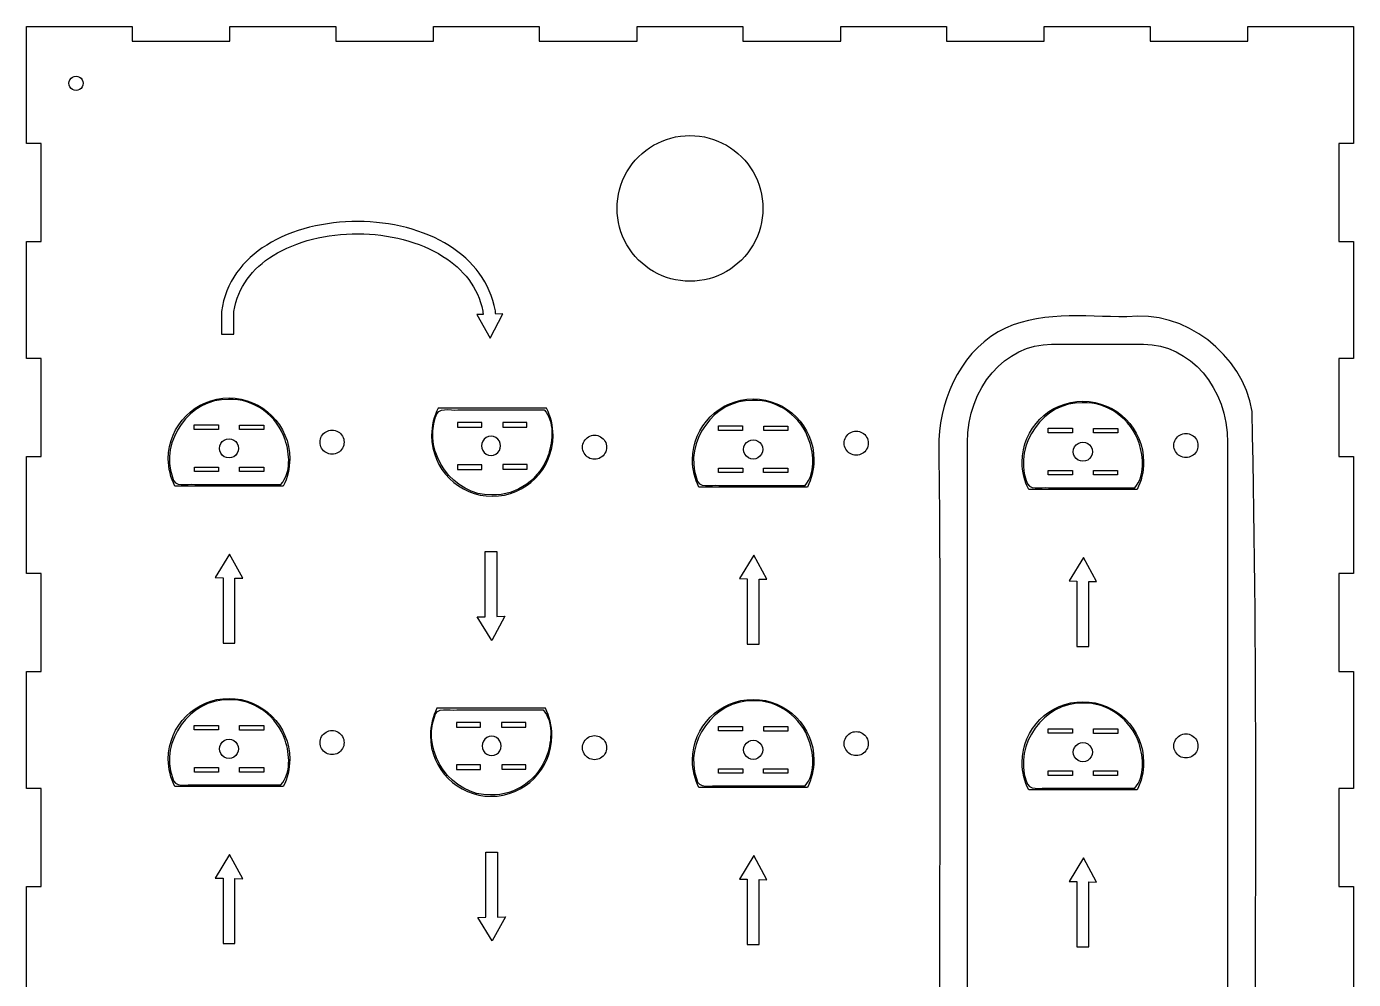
# Model space of a CAD drawing. Extents: x -357 to 241, y 37 to 431.
# Drawn here: x -356 to -86, y 236.9 to 430.8 of the extents above; entities that cross this region are included whole.
import ezdxf

# ---------------------------------------------------------------- set-up
doc = ezdxf.new("R2010")
doc.units = 0
doc.layers.add('Layer_1_copy', color=7, linetype='CONTINUOUS')

msp = doc.modelspace()

# ---------------------------------------------------------------- linework, layer by layer
at = {"layer": 'Layer_1_copy', "color": 7}
for points in [[(-356.00513, 231.976068), (-356.00513, 255.816093), (-353.005136, 255.816093), (-353.005136, 275.72608), (-356.00513, 275.72608), (-356.00513, 299.566097), (-353.005136, 299.566097), (-353.005136, 319.476087), (-356.00513, 319.476087), (-356.00513, 343.316084), (-353.005136, 343.316084), (-353.005136, 363.226086), (-356.00513, 363.226086), (-356.00513, 387.066086), (-353.005136, 387.066086), (-353.005136, 406.976087), (-356.00513, 406.976087), (-356.00513, 430.77109), (-334.531547, 430.771087)], [(-334.531547, 430.771087), (-334.531547, 427.771084), (-314.621559, 427.771084), (-314.621559, 430.771087), (-293.10299, 430.771087), (-293.10299, 427.771084), (-273.192968, 427.771084), (-273.192968, 430.771087), (-251.674399, 430.771087), (-251.674399, 427.771084), (-231.764411, 427.771084), (-231.764411, 430.771087), (-210.245841, 430.771087), (-210.245841, 427.771084), (-190.335826, 427.771084), (-190.335826, 430.771087), (-168.817256, 430.771087), (-168.817256, 427.771084), (-148.907269, 427.771084), (-148.907269, 430.771087), (-127.388671, 430.771087), (-127.388671, 427.771084), (-107.478683, 427.771084), (-107.478683, 430.771087), (-86.0051, 430.771087), (-86.0051, 406.976085), (-89.005122, 406.976085), (-89.005122, 387.066086), (-86.0051, 387.066086), (-86.0051, 363.226086), (-89.005122, 363.226086), (-89.005122, 343.316084), (-86.0051, 343.316084), (-86.0051, 319.476085), (-89.005122, 319.476085), (-89.005122, 299.566094), (-86.0051, 299.566094), (-86.0051, 275.726078), (-89.005122, 275.726078), (-89.005122, 255.81609), (-86.0051, 255.81609), (-86.0051, 231.976065)], [(-345.927602, 420.676412), (-345.927602, 420.676413)], [(-345.927573, 420.676441), (-345.927573, 420.676441)], [(-345.927573, 420.676441), (-345.927573, 420.676441)], [(-221.005133, 408.589372), (-221.005133, 408.589372)], [(-147.418151, 366.139475), (-128.73679, 366.139475)], [(-250.188583, 353.114177), (-272.254636, 353.114177)], [(-321.86911, 348.818625), (-321.86911, 349.718625), (-316.945482, 349.718625), (-316.945482, 348.818625), (-321.86911, 348.818625)], [(-312.646455, 348.768223), (-312.646455, 349.668223), (-307.722827, 349.668223), (-307.722827, 348.768223), (-312.646455, 348.768223)], [(-293.839426, 348.660974), (-293.839426, 348.660974)], [(-268.286794, 350.188023), (-268.286794, 349.288023), (-263.363166, 349.288023), (-263.363166, 350.188023), (-268.286794, 350.188023)], [(-259.10017, 350.188023), (-259.10017, 349.288023), (-254.176542, 349.288023), (-254.176542, 350.188023), (-259.10017, 350.188023)], [(-215.214615, 348.612004), (-215.214615, 349.512004), (-210.290987, 349.512004), (-210.290987, 348.612004), (-215.214615, 348.612004)], [(-205.992027, 348.561602), (-205.992027, 349.461602), (-201.068399, 349.461602), (-201.068399, 348.561602), (-205.992027, 348.561602)], [(-187.184968, 348.454359), (-187.184968, 348.454359)], [(-148.123791, 348.141257), (-148.123791, 349.041257), (-143.200163, 349.041257), (-143.200163, 348.141257), (-148.123791, 348.141257)], [(-138.901133, 348.090855), (-138.901133, 348.990855), (-133.977505, 348.990855), (-133.977505, 348.090855), (-138.901133, 348.090855)], [(-314.805665, 346.889627), (-314.805665, 346.889627)], [(-273.5806, 347.561274), (-273.5806, 347.561274)], [(-240.42269, 347.628351), (-240.42269, 347.628351)], [(-208.151206, 346.683012), (-208.151206, 346.683012)], [(-164.544581, 159.836865), (-164.544581, 346.139486)], [(-141.060352, 346.212266), (-141.060352, 346.212266)], [(-120.094113, 347.983613), (-120.094113, 347.983613)], [(-111.61036, 346.139486), (-111.61036, 159.836865)], [(-261.482881, 343.509435), (-261.482881, 343.509435)], [(-170.382432, 344.965103), (-170.382432, 344.965103)], [(-327.154596, 342.837797), (-327.154596, 342.837797)], [(-321.860757, 340.211053), (-321.860757, 341.111053), (-316.937128, 341.111053), (-316.937128, 340.211053), (-321.860757, 340.211053)], [(-312.674141, 340.211053), (-312.674141, 341.111053), (-307.750513, 341.111053), (-307.750513, 340.211053), (-312.674141, 340.211053)], [(-268.295131, 341.580452), (-268.295131, 340.680452), (-263.371503, 340.680452), (-263.371503, 341.580452), (-268.295131, 341.580452)], [(-259.072473, 341.630854), (-259.072473, 340.730854), (-254.148845, 340.730854), (-254.148845, 341.630854), (-259.072473, 341.630854)], [(-220.500132, 342.631179), (-220.500132, 342.631179)], [(-215.206349, 340.004432), (-215.206349, 340.904432), (-210.28272, 340.904432), (-210.28272, 340.004432), (-215.206349, 340.004432)], [(-206.019657, 340.004432), (-206.019657, 340.904432), (-201.096029, 340.904432), (-201.096029, 340.004432), (-206.019657, 340.004432)], [(-153.409277, 342.160435), (-153.409277, 342.160435)], [(-148.115525, 339.533697), (-148.115525, 340.433697), (-143.191897, 340.433697), (-143.191897, 339.533697), (-148.115525, 339.533697)], [(-138.928833, 339.533697), (-138.928833, 340.433697), (-134.005205, 340.433697), (-134.005205, 339.533697), (-138.928833, 339.533697)], [(-303.762579, 337.284894), (-325.828632, 337.284894)], [(-197.108115, 337.078276), (-219.174167, 337.078276)], [(-130.01726, 336.607532), (-152.083313, 336.607532)], [(-250.439789, 292.070357), (-272.505842, 292.070357)], [(-268.538009, 289.144198), (-268.538009, 288.244198), (-263.614381, 288.244198), (-263.614381, 289.144198), (-268.538009, 289.144198)], [(-259.351388, 289.144198), (-259.351388, 288.244198), (-254.427759, 288.244198), (-254.427759, 289.144198), (-259.351388, 289.144198)], [(-321.86911, 287.691229), (-321.86911, 288.591229), (-316.945482, 288.591229), (-316.945482, 287.691229), (-321.86911, 287.691229)], [(-312.646455, 287.640828), (-312.646455, 288.540828), (-307.722827, 288.540828), (-307.722827, 287.640828), (-312.646455, 287.640828)], [(-293.839426, 287.533588), (-293.839426, 287.533588)], [(-273.831806, 286.517454), (-273.831806, 286.517454)], [(-240.42269, 286.500965), (-240.42269, 286.500965)], [(-215.214615, 287.484627), (-215.214615, 288.384627), (-210.290987, 288.384627), (-210.290987, 287.484627), (-215.214615, 287.484627)], [(-205.992027, 287.434225), (-205.992027, 288.334225), (-201.068399, 288.334225), (-201.068399, 287.434225), (-205.992027, 287.434225)], [(-187.184968, 287.326973), (-187.184968, 287.326973)], [(-148.123791, 287.013872), (-148.123791, 287.913872), (-143.200163, 287.913872), (-143.200163, 287.013872), (-148.123791, 287.013872)], [(-138.901133, 286.96347), (-138.901133, 287.86347), (-133.977505, 287.86347), (-133.977505, 286.96347), (-138.901133, 286.96347)], [(-120.094113, 286.856227), (-120.094113, 286.856227)], [(-314.805665, 285.762241), (-314.805665, 285.762241)], [(-208.151206, 285.555626), (-208.151206, 285.555626)], [(-141.060352, 285.08488), (-141.060352, 285.08488)], [(-327.154596, 281.710411), (-327.154596, 281.710411)], [(-261.357264, 282.465612), (-261.357264, 282.465612)], [(-220.500132, 281.503796), (-220.500132, 281.503796)], [(-153.409277, 281.033049), (-153.409277, 281.033049)], [(-321.860757, 279.083658), (-321.860757, 279.983658), (-316.937128, 279.983658), (-316.937128, 279.083658), (-321.860757, 279.083658)], [(-312.674141, 279.083658), (-312.674141, 279.983658), (-307.750513, 279.983658), (-307.750513, 279.083658), (-312.674141, 279.083658)], [(-268.546349, 280.536627), (-268.546349, 279.636627), (-263.62272, 279.636627), (-263.62272, 280.536627), (-268.546349, 280.536627)], [(-259.323688, 280.587029), (-259.323688, 279.687029), (-254.400059, 279.687029), (-254.400059, 280.587029), (-259.323688, 280.587029)], [(-215.206349, 278.877056), (-215.206349, 279.777056), (-210.28272, 279.777056), (-210.28272, 278.877056), (-215.206349, 278.877056)], [(-206.019657, 278.877056), (-206.019657, 279.777056), (-201.096029, 279.777056), (-201.096029, 278.877056), (-206.019657, 278.877056)], [(-148.115525, 278.406301), (-148.115525, 279.306301), (-143.191897, 279.306301), (-143.191897, 278.406301), (-148.115525, 278.406301)], [(-138.928833, 278.406301), (-138.928833, 279.306301), (-134.005205, 279.306301), (-134.005205, 278.406301), (-138.928833, 278.406301)], [(-303.762579, 276.157508), (-325.828632, 276.157508)], [(-197.108115, 275.950893), (-219.174167, 275.950893)], [(-130.01726, 275.480146), (-152.083313, 275.480146)]]:
    msp.add_lwpolyline(points, dxfattribs=at)
at = {"layer": 'Layer_1_copy', "color": 1}
for points in [[(-288.568638, 391.106097), (-288.568751, 391.106097)], [(-316.332362, 372.814569), (-316.34986, 372.814569), (-316.34986, 372.664639), (-316.34986, 368.175541), (-313.801054, 368.175541), (-313.801054, 372.814569)], [(-260.593467, 372.929222), (-260.610965, 372.929222)], [(-260.575687, 372.664639), (-260.566939, 372.664639)], [(-263.098077, 372.188389), (-264.403355, 372.153111), (-261.642854, 367.381791), (-259.120493, 372.294222), (-260.54041, 372.241305)], [(-314.68218, 323.424698), (-317.601431, 318.653379), (-316.005125, 318.609281), (-316.005125, 305.327198), (-313.606236, 305.327198), (-313.606236, 318.556365), (-312.009903, 318.512268), (-314.68218, 323.424698), (-314.68218, 323.424698)], [(-261.35939, 305.888781), (-264.278641, 310.660097), (-262.682335, 310.704195), (-262.682335, 323.986278), (-260.283446, 323.986278), (-260.283446, 310.757111), (-258.687113, 310.801209), (-261.35939, 305.888781), (-261.35939, 305.888781)], [(-208.027716, 323.218072), (-210.946966, 318.446752), (-209.350661, 318.402655), (-209.350661, 305.120572), (-206.951772, 305.120572), (-206.951772, 318.349739), (-205.355438, 318.305641), (-208.027716, 323.218072), (-208.027716, 323.218072)], [(-140.936861, 322.747334), (-143.856112, 317.976014), (-142.259806, 317.931917), (-142.259806, 304.649834), (-139.860917, 304.649834), (-139.860917, 317.879), (-138.264584, 317.834903), (-140.936861, 322.747334), (-140.936861, 322.747334)], [(-314.68218, 262.297292), (-317.601431, 257.525973), (-316.005125, 257.481876), (-316.005125, 244.199792), (-313.606236, 244.199792), (-313.606236, 257.428959), (-312.009903, 257.384862), (-314.68218, 262.297292), (-314.68218, 262.297292)], [(-261.233773, 244.719366), (-264.153023, 249.490686), (-262.556718, 249.534783), (-262.556718, 262.816866), (-260.157829, 262.816866), (-260.157829, 249.5877), (-258.561496, 249.631797), (-261.233773, 244.719366), (-261.233773, 244.719366)], [(-208.027716, 262.090686), (-210.946966, 257.319366), (-209.350661, 257.275269), (-209.350661, 243.993186), (-206.951772, 243.993186), (-206.951772, 257.222353), (-205.355438, 257.178255), (-208.027716, 262.090686), (-208.027716, 262.090686)], [(-140.936861, 261.619953), (-143.856112, 256.848634), (-142.259806, 256.804537), (-142.259806, 243.522453), (-139.860917, 243.522453), (-139.860917, 256.75162), (-138.264584, 256.707523), (-140.936861, 261.619953), (-140.936861, 261.619953)]]:
    msp.add_lwpolyline(points, dxfattribs=at)
at = {"layer": 'Layer_1_copy', "color": 3}
for points in [[(-314.921307, 354.906006), (-314.921307, 354.906006)], [(-208.266843, 354.699388), (-208.266843, 354.699388)], [(-141.175988, 354.228644), (-141.175988, 354.228644)], [(-261.347339, 335.493065), (-261.347339, 335.493065)], [(-314.921336, 293.77862), (-314.921336, 293.77862)], [(-208.266843, 293.572005), (-208.266843, 293.572005)], [(-141.176017, 293.101258), (-141.176017, 293.101258)], [(-261.598545, 274.449245), (-261.598545, 274.449245)]]:
    msp.add_lwpolyline(points, dxfattribs=at)
at = {"layer": 'Layer_1_copy', "color": 7}
for points in [[(-347.183338, 418.501412), (-347.442356, 418.950044), (-347.442356, 419.502781), (-347.183338, 419.951412)], [(-347.18331, 418.501441), (-347.442328, 418.950072), (-347.442328, 419.502809), (-347.18331, 419.951441)], [(-347.18331, 418.501441), (-347.442328, 418.950072), (-347.442328, 419.502809), (-347.18331, 419.951441)], [(-347.183338, 419.951412), (-346.924321, 420.400044), (-346.445637, 420.676412), (-345.927602, 420.676412)], [(-345.927602, 417.776412), (-346.445637, 417.776412), (-346.924321, 418.052781), (-347.183338, 418.501412)], [(-347.18331, 419.951441), (-346.924293, 420.400072), (-346.445609, 420.676441), (-345.927573, 420.676441)], [(-347.18331, 419.951441), (-346.924293, 420.400072), (-346.445609, 420.676441), (-345.927573, 420.676441)], [(-345.927573, 417.776441), (-346.445609, 417.776441), (-346.924293, 418.052809), (-347.18331, 418.501441)], [(-345.927573, 417.776441), (-346.445609, 417.776441), (-346.924293, 418.052809), (-347.18331, 418.501441)], [(-345.927602, 420.676412), (-345.409567, 420.676412), (-344.930882, 420.400044), (-344.671865, 419.951412)], [(-344.671865, 418.501412), (-344.930882, 418.052781), (-345.409567, 417.776412), (-345.927602, 417.776412)], [(-345.927573, 420.676441), (-345.409538, 420.676441), (-344.930854, 420.400072), (-344.671837, 419.951441)], [(-345.927573, 420.676441), (-345.409538, 420.676441), (-344.930854, 420.400072), (-344.671837, 419.951441)], [(-344.671837, 418.501441), (-344.930854, 418.052809), (-345.409538, 417.776441), (-345.927573, 417.776441)], [(-344.671837, 418.501441), (-344.930854, 418.052809), (-345.409538, 417.776441), (-345.927573, 417.776441)], [(-344.671865, 419.951412), (-344.412847, 419.502781), (-344.412847, 418.950044), (-344.671865, 418.501412)], [(-344.671837, 419.951441), (-344.412819, 419.502809), (-344.412819, 418.950072), (-344.671837, 418.501441)], [(-344.671837, 419.951441), (-344.412819, 419.502809), (-344.412819, 418.950072), (-344.671837, 418.501441)], [(-233.852327, 401.182712), (-231.201671, 405.77048), (-226.303582, 408.594325), (-221.005133, 408.589372)], [(-221.005133, 408.589372), (-215.706684, 408.594325), (-210.808595, 405.77048), (-208.15794, 401.182712)], [(-233.852327, 386.353384), (-236.502982, 390.941151), (-236.502982, 396.594945), (-233.852327, 401.182712)], [(-208.15794, 401.182712), (-205.507285, 396.594945), (-205.507285, 390.941151), (-208.15794, 386.353384)], [(-221.005133, 378.946724), (-226.303582, 378.941771), (-231.201671, 381.765616), (-233.852327, 386.353384)], [(-208.15794, 386.353384), (-210.808595, 381.765616), (-215.706684, 378.941771), (-221.005133, 378.946724)], [(-132.114877, 371.696853), (-140.862157, 371.694031), (-150.345247, 373.063994), (-158.331092, 368.660481)], [(-106.63704, 352.457906), (-108.534505, 364.092601), (-120.319173, 373.237025), (-132.114877, 371.696853)], [(-158.331092, 368.660481), (-166.378602, 363.849665), (-170.539771, 354.122452), (-170.382432, 344.965103)], [(-164.544581, 346.139486), (-164.544581, 357.219474), (-156.90618, 366.139475), (-147.418151, 366.139475)], [(-128.73679, 366.139475), (-119.248761, 366.139475), (-111.61036, 357.219474), (-111.61036, 346.139486)], [(-327.154596, 342.837797), (-327.154596, 349.666937), (-321.6229, 355.204619), (-314.801137, 355.204619)], [(-314.801137, 355.204619), (-307.979374, 355.204619), (-302.447706, 349.666937), (-302.447706, 342.837797)], [(-220.500132, 342.631179), (-220.500132, 349.460319), (-214.968435, 354.998002), (-208.146673, 354.998002)], [(-208.146673, 354.998002), (-201.32491, 354.998002), (-195.793241, 349.460319), (-195.793241, 342.631179)], [(-153.409277, 342.160435), (-153.409277, 348.989575), (-147.877581, 354.527258), (-141.055818, 354.527258)], [(-141.055818, 354.527258), (-134.234055, 354.527258), (-128.702387, 348.989575), (-128.702387, 342.160435)], [(-272.254636, 353.114177), (-273.096335, 351.44291), (-273.5806, 349.560677), (-273.5806, 347.561274)], [(-248.87371, 347.561274), (-248.87371, 349.560037), (-249.347392, 351.443334), (-250.188583, 353.114177)], [(-106.044571, 190.624825), (-106.083969, 244.567737), (-105.374434, 298.528146), (-106.63704, 352.457906)], [(-295.961189, 347.435974), (-295.523538, 348.194007), (-294.714727, 348.660974), (-293.839426, 348.660974)], [(-293.839426, 348.660974), (-292.964126, 348.660974), (-292.155315, 348.194007), (-291.717664, 347.435974)], [(-189.30673, 347.229359), (-188.869079, 347.987392), (-188.060268, 348.454359), (-187.184968, 348.454359)], [(-187.184968, 348.454359), (-186.309667, 348.454359), (-185.500856, 347.987392), (-185.063205, 347.229359)], [(-316.494415, 343.964627), (-316.842749, 344.567959), (-316.842749, 345.311295), (-316.494415, 345.914627)], [(-316.494415, 345.914627), (-316.146081, 346.517959), (-315.502333, 346.889627), (-314.805665, 346.889627)], [(-314.805665, 346.889627), (-314.108997, 346.889627), (-313.46525, 346.517959), (-313.116916, 345.914627)], [(-313.116916, 345.914627), (-312.768582, 345.311295), (-312.768582, 344.567959), (-313.116916, 343.964627)], [(-295.961189, 344.985974), (-296.398839, 345.744007), (-296.398839, 346.677941), (-295.961189, 347.435974)], [(-291.717664, 347.435974), (-291.280014, 346.677941), (-291.280014, 345.744007), (-291.717664, 344.985974)], [(-273.5806, 347.561274), (-273.5806, 340.732134), (-268.048904, 335.194451), (-261.227141, 335.194451)], [(-263.17163, 346.434435), (-263.519964, 345.831103), (-263.519964, 345.087767), (-263.17163, 344.484435)], [(-261.482881, 347.409435), (-262.179549, 347.409435), (-262.823296, 347.037767), (-263.17163, 346.434435)], [(-259.794131, 346.434435), (-260.142465, 347.037767), (-260.786213, 347.409435), (-261.482881, 347.409435)], [(-261.227141, 335.194451), (-254.405378, 335.194451), (-248.87371, 340.732134), (-248.87371, 347.561274)], [(-259.794131, 344.484435), (-259.445797, 345.087767), (-259.445797, 345.831103), (-259.794131, 346.434435)], [(-242.544452, 343.953351), (-242.982103, 344.711384), (-242.982103, 345.645319), (-242.544452, 346.403351)], [(-242.544452, 346.403351), (-242.106802, 347.161384), (-241.297991, 347.628351), (-240.42269, 347.628351)], [(-240.42269, 347.628351), (-239.54739, 347.628351), (-238.738578, 347.161384), (-238.300928, 346.403351)], [(-238.300928, 346.403351), (-237.863278, 345.645319), (-237.863278, 344.711384), (-238.300928, 343.953351)], [(-209.839956, 343.758012), (-210.18829, 344.361344), (-210.18829, 345.10468), (-209.839956, 345.708012)], [(-209.839956, 345.708012), (-209.491622, 346.311344), (-208.847874, 346.683012), (-208.151206, 346.683012)], [(-208.151206, 346.683012), (-207.454538, 346.683012), (-206.810791, 346.311344), (-206.462457, 345.708012)], [(-206.462457, 345.708012), (-206.114123, 345.10468), (-206.114123, 344.361344), (-206.462457, 343.758012)], [(-189.30673, 344.779359), (-189.74438, 345.537392), (-189.74438, 346.471327), (-189.30673, 347.229359)], [(-185.063205, 347.229359), (-184.625555, 346.471327), (-184.625555, 345.537392), (-185.063205, 344.779359)], [(-142.749101, 345.237266), (-142.400767, 345.840598), (-141.75702, 346.212266), (-141.060352, 346.212266)], [(-141.060352, 346.212266), (-140.363684, 346.212266), (-139.719936, 345.840598), (-139.371602, 345.237266)], [(-122.215875, 344.308613), (-122.653526, 345.066645), (-122.653526, 346.00058), (-122.215875, 346.758613)], [(-122.215875, 346.758613), (-121.778225, 347.516645), (-120.969414, 347.983613), (-120.094113, 347.983613)], [(-120.094113, 347.983613), (-119.218812, 347.983613), (-118.410001, 347.516645), (-117.972351, 346.758613)], [(-117.972351, 346.758613), (-117.534701, 346.00058), (-117.534701, 345.066645), (-117.972351, 344.308613)], [(-314.805665, 342.989627), (-315.502333, 342.989627), (-316.146081, 343.361295), (-316.494415, 343.964627)], [(-313.116916, 343.964627), (-313.46525, 343.361295), (-314.108997, 342.989627), (-314.805665, 342.989627)], [(-293.839426, 343.760974), (-294.714727, 343.760974), (-295.523538, 344.227941), (-295.961189, 344.985974)], [(-291.717664, 344.985974), (-292.155315, 344.227941), (-292.964126, 343.760974), (-293.839426, 343.760974)], [(-263.17163, 344.484435), (-262.823296, 343.881103), (-262.179549, 343.509435), (-261.482881, 343.509435)], [(-261.482881, 343.509435), (-260.786213, 343.509435), (-260.142465, 343.881103), (-259.794131, 344.484435)], [(-240.42269, 342.728351), (-241.297991, 342.728351), (-242.106802, 343.195319), (-242.544452, 343.953351)], [(-238.300928, 343.953351), (-238.738578, 343.195319), (-239.54739, 342.728351), (-240.42269, 342.728351)], [(-208.151206, 342.783012), (-208.847874, 342.783012), (-209.491622, 343.15468), (-209.839956, 343.758012)], [(-206.462457, 343.758012), (-206.810791, 343.15468), (-207.454538, 342.783012), (-208.151206, 342.783012)], [(-187.184968, 343.554359), (-188.060268, 343.554359), (-188.869079, 344.021327), (-189.30673, 344.779359)], [(-185.063205, 344.779359), (-185.500856, 344.021327), (-186.309667, 343.554359), (-187.184968, 343.554359)], [(-170.382432, 344.965103), (-169.660508, 281.468264), (-170.936632, 217.956834), (-169.669511, 154.467135)], [(-142.749101, 343.287266), (-143.097435, 343.890598), (-143.097435, 344.633934), (-142.749101, 345.237266)], [(-141.060352, 342.312266), (-141.75702, 342.312266), (-142.400767, 342.683934), (-142.749101, 343.287266)], [(-139.371602, 343.287266), (-139.719936, 342.683934), (-140.363684, 342.312266), (-141.060352, 342.312266)], [(-139.371602, 345.237266), (-139.023268, 344.633934), (-139.023268, 343.890598), (-139.371602, 343.287266)], [(-120.094113, 343.083613), (-120.969414, 343.083613), (-121.778225, 343.55058), (-122.215875, 344.308613)], [(-117.972351, 344.308613), (-118.410001, 343.55058), (-119.218812, 343.083613), (-120.094113, 343.083613)], [(-325.828632, 337.284894), (-326.670331, 338.95616), (-327.154596, 340.838393), (-327.154596, 342.837797)], [(-302.447706, 342.837797), (-302.447706, 340.839034), (-302.921388, 338.955737), (-303.762579, 337.284894)], [(-219.174167, 337.078276), (-220.015867, 338.749543), (-220.500132, 340.631776), (-220.500132, 342.631179)], [(-195.793241, 342.631179), (-195.793241, 340.632416), (-196.266923, 338.749119), (-197.108115, 337.078276)], [(-152.083313, 336.607532), (-152.925012, 338.278799), (-153.409277, 340.161032), (-153.409277, 342.160435)], [(-128.702387, 342.160435), (-128.702387, 340.161672), (-129.176069, 338.278375), (-130.01726, 336.607532)], [(-327.154596, 281.710411), (-327.154596, 288.539551), (-321.6229, 294.077233), (-314.801137, 294.077233)], [(-314.801137, 294.077233), (-307.979374, 294.077233), (-302.447706, 288.539551), (-302.447706, 281.710411)], [(-272.505842, 292.070357), (-273.347541, 290.39909), (-273.831806, 288.516857), (-273.831806, 286.517454)], [(-249.124916, 286.517454), (-249.124916, 288.516217), (-249.598598, 290.399514), (-250.439789, 292.070357)], [(-220.500132, 281.503796), (-220.500132, 288.332936), (-214.968435, 293.870618), (-208.146673, 293.870618)], [(-208.146673, 293.870618), (-201.32491, 293.870618), (-195.793241, 288.332936), (-195.793241, 281.503796)], [(-153.409277, 281.033049), (-153.409277, 287.862189), (-147.877581, 293.399872), (-141.055818, 293.399872)], [(-141.055818, 293.399872), (-134.234055, 293.399872), (-128.702387, 287.862189), (-128.702387, 281.033049)], [(-295.961189, 283.858588), (-296.398839, 284.616621), (-296.398839, 285.550555), (-295.961189, 286.308588)], [(-295.961189, 286.308588), (-295.523538, 287.066621), (-294.714727, 287.533588), (-293.839426, 287.533588)], [(-293.839426, 287.533588), (-292.964126, 287.533588), (-292.155315, 287.066621), (-291.717664, 286.308588)], [(-291.717664, 286.308588), (-291.280014, 285.550555), (-291.280014, 284.616621), (-291.717664, 283.858588)], [(-273.831806, 286.517454), (-273.831806, 279.688314), (-268.30011, 274.150631), (-261.478347, 274.150631)], [(-261.357264, 286.365612), (-262.053932, 286.365612), (-262.697679, 285.993944), (-263.046013, 285.390612)], [(-261.478347, 274.150631), (-254.656584, 274.150631), (-249.124916, 279.688314), (-249.124916, 286.517454)], [(-259.668514, 285.390612), (-260.016848, 285.993944), (-260.660596, 286.365612), (-261.357264, 286.365612)], [(-242.544452, 285.275965), (-242.106802, 286.033998), (-241.297991, 286.500965), (-240.42269, 286.500965)], [(-240.42269, 286.500965), (-239.54739, 286.500965), (-238.738578, 286.033998), (-238.300928, 285.275965)], [(-189.30673, 286.101973), (-188.869079, 286.860006), (-188.060268, 287.326973), (-187.184968, 287.326973)], [(-187.184968, 287.326973), (-186.309667, 287.326973), (-185.500856, 286.860006), (-185.063205, 286.101973)], [(-122.215875, 285.631227), (-121.778225, 286.389259), (-120.969414, 286.856227), (-120.094113, 286.856227)], [(-120.094113, 286.856227), (-119.218812, 286.856227), (-118.410001, 286.389259), (-117.972351, 285.631227)], [(-316.494415, 282.837241), (-316.842749, 283.440573), (-316.842749, 284.183909), (-316.494415, 284.787241)], [(-316.494415, 284.787241), (-316.146081, 285.390573), (-315.502333, 285.762241), (-314.805665, 285.762241)], [(-314.805665, 285.762241), (-314.108997, 285.762241), (-313.46525, 285.390573), (-313.116916, 284.787241)], [(-313.116916, 284.787241), (-312.768582, 284.183909), (-312.768582, 283.440573), (-313.116916, 282.837241)], [(-293.839426, 282.633588), (-294.714727, 282.633588), (-295.523538, 283.100555), (-295.961189, 283.858588)], [(-291.717664, 283.858588), (-292.155315, 283.100555), (-292.964126, 282.633588), (-293.839426, 282.633588)], [(-263.046013, 285.390612), (-263.394347, 284.78728), (-263.394347, 284.043944), (-263.046013, 283.440612)], [(-259.668514, 283.440612), (-259.32018, 284.043944), (-259.32018, 284.78728), (-259.668514, 285.390612)], [(-242.544452, 282.825965), (-242.982103, 283.583998), (-242.982103, 284.517933), (-242.544452, 285.275965)], [(-238.300928, 285.275965), (-237.863278, 284.517933), (-237.863278, 283.583998), (-238.300928, 282.825965)], [(-209.839956, 282.630626), (-210.18829, 283.233958), (-210.18829, 283.977294), (-209.839956, 284.580626)], [(-209.839956, 284.580626), (-209.491622, 285.183958), (-208.847874, 285.555626), (-208.151206, 285.555626)], [(-208.151206, 285.555626), (-207.454538, 285.555626), (-206.810791, 285.183958), (-206.462457, 284.580626)], [(-206.462457, 284.580626), (-206.114123, 283.977294), (-206.114123, 283.233958), (-206.462457, 282.630626)], [(-189.30673, 283.651973), (-189.74438, 284.410006), (-189.74438, 285.343941), (-189.30673, 286.101973)], [(-187.184968, 282.426973), (-188.060268, 282.426973), (-188.869079, 282.893941), (-189.30673, 283.651973)], [(-185.063205, 283.651973), (-185.500856, 282.893941), (-186.309667, 282.426973), (-187.184968, 282.426973)], [(-185.063205, 286.101973), (-184.625555, 285.343941), (-184.625555, 284.410006), (-185.063205, 283.651973)], [(-142.749101, 282.15988), (-143.097435, 282.763212), (-143.097435, 283.506548), (-142.749101, 284.10988)], [(-142.749101, 284.10988), (-142.400767, 284.713212), (-141.75702, 285.08488), (-141.060352, 285.08488)], [(-141.060352, 285.08488), (-140.363684, 285.08488), (-139.719936, 284.713212), (-139.371602, 284.10988)], [(-139.371602, 284.10988), (-139.023268, 283.506548), (-139.023268, 282.763212), (-139.371602, 282.15988)], [(-122.215875, 283.181227), (-122.653526, 283.939259), (-122.653526, 284.873194), (-122.215875, 285.631227)], [(-117.972351, 285.631227), (-117.534701, 284.873194), (-117.534701, 283.939259), (-117.972351, 283.181227)], [(-325.828632, 276.157508), (-326.670331, 277.828774), (-327.154596, 279.711007), (-327.154596, 281.710411)], [(-314.805665, 281.862241), (-315.502333, 281.862241), (-316.146081, 282.233909), (-316.494415, 282.837241)], [(-313.116916, 282.837241), (-313.46525, 282.233909), (-314.108997, 281.862241), (-314.805665, 281.862241)], [(-302.447706, 281.710411), (-302.447706, 279.711648), (-302.921388, 277.828351), (-303.762579, 276.157508)], [(-263.046013, 283.440612), (-262.697679, 282.83728), (-262.053932, 282.465612), (-261.357264, 282.465612)], [(-261.357264, 282.465612), (-260.660596, 282.465612), (-260.016848, 282.83728), (-259.668514, 283.440612)], [(-240.42269, 281.600965), (-241.297991, 281.600965), (-242.106802, 282.067933), (-242.544452, 282.825965)], [(-238.300928, 282.825965), (-238.738578, 282.067933), (-239.54739, 281.600965), (-240.42269, 281.600965)], [(-219.174167, 275.950893), (-220.015867, 277.622159), (-220.500132, 279.504393), (-220.500132, 281.503796)], [(-208.151206, 281.655626), (-208.847874, 281.655626), (-209.491622, 282.027294), (-209.839956, 282.630626)], [(-206.462457, 282.630626), (-206.810791, 282.027294), (-207.454538, 281.655626), (-208.151206, 281.655626)], [(-195.793241, 281.503796), (-195.793241, 279.505033), (-196.266923, 277.621736), (-197.108115, 275.950893)], [(-152.083313, 275.480146), (-152.925012, 277.151413), (-153.409277, 279.033646), (-153.409277, 281.033049)], [(-141.060352, 281.18488), (-141.75702, 281.18488), (-142.400767, 281.556548), (-142.749101, 282.15988)], [(-139.371602, 282.15988), (-139.719936, 281.556548), (-140.363684, 281.18488), (-141.060352, 281.18488)], [(-128.702387, 281.033049), (-128.702387, 279.034286), (-129.176069, 277.150989), (-130.01726, 275.480146)], [(-120.094113, 281.956227), (-120.969414, 281.956227), (-121.778225, 282.423194), (-122.215875, 283.181227)], [(-117.972351, 283.181227), (-118.410001, 282.423194), (-119.218812, 281.956227), (-120.094113, 281.956227)]]:
    msp.add_open_spline(points, degree=3, dxfattribs=at)
at = {"layer": 'Layer_1_copy', "color": 1}
for points in [[(-288.568751, 391.106097), (-295.252055, 391.130312), (-301.933074, 389.559418), (-307.133667, 386.317139)], [(-269.924299, 386.13193), (-275.178712, 389.462584), (-281.885271, 391.081888), (-288.568638, 391.106097)], [(-307.133667, 386.317139), (-311.977504, 383.297296), (-315.535, 378.734471), (-316.332362, 372.814569)], [(-305.810638, 384.191652), (-301.123604, 387.113725), (-294.858976, 388.62413), (-288.577443, 388.601375)], [(-288.577443, 388.601375), (-282.295939, 388.578628), (-276.010844, 387.023634), (-271.264854, 384.015264)], [(-260.610965, 372.929222), (-261.671556, 378.694937), (-265.211159, 383.14432), (-269.924299, 386.13193)], [(-313.801054, 372.814569), (-313.036797, 377.788129), (-310.080575, 381.529583), (-305.810638, 384.191652)], [(-271.264854, 384.015264), (-267.121973, 381.389121), (-264.157793, 377.729198), (-263.159799, 372.885125)], [(-263.159799, 372.885125), (-263.134399, 372.656494), (-263.120118, 372.417271), (-263.098077, 372.188389)], [(-260.575687, 372.726375), (-260.580767, 372.79478), (-260.58613, 372.864903), (-260.593467, 372.929222)], [(-260.566939, 372.664639), (-260.570325, 372.685325), (-260.572301, 372.705733), (-260.575687, 372.726375)], [(-260.54041, 372.241305), (-260.552827, 372.376374), (-260.56581, 372.520708), (-260.575687, 372.664639)]]:
    msp.add_open_spline(points, degree=3, dxfattribs=at)
at = {"layer": 'Layer_1_copy', "color": 3}
for points in [[(-314.921307, 354.906006), (-322.708637, 355.185022), (-328.944309, 346.361378), (-326.333668, 339.110383)], [(-303.385474, 346.695106), (-304.956718, 351.547437), (-309.754665, 355.160982), (-314.921307, 354.906006)], [(-208.266843, 354.699388), (-216.054172, 354.978404), (-222.289844, 346.15476), (-219.679204, 338.903766)], [(-196.731009, 346.488488), (-198.302253, 351.340819), (-203.100201, 354.954364), (-208.266843, 354.699388)], [(-141.175988, 354.228644), (-148.963318, 354.50766), (-155.19899, 345.684016), (-152.588349, 338.433022)], [(-129.640155, 346.017744), (-131.211399, 350.870075), (-136.009346, 354.483621), (-141.175988, 354.228644)], [(-261.347339, 335.493065), (-269.134641, 335.214052), (-275.370341, 344.037693), (-272.759701, 351.288687)], [(-272.759701, 351.288687), (-272.400403, 353.573445), (-269.788832, 352.579854), (-268.217701, 352.779187)], [(-268.217701, 352.779187), (-262.364525, 352.779187), (-256.511349, 352.779187), (-250.658173, 352.779187)], [(-250.658173, 352.779187), (-248.566539, 350.352161), (-248.876927, 346.606423), (-249.811506, 343.703965)], [(-304.232141, 337.619883), (-302.140507, 340.04691), (-302.450895, 343.792648), (-303.385474, 346.695106)], [(-197.577676, 337.413265), (-195.486043, 339.840292), (-195.796431, 343.58603), (-196.731009, 346.488488)], [(-130.486822, 336.942522), (-128.395216, 339.369548), (-128.705604, 343.115286), (-129.640155, 346.017744)], [(-249.811506, 343.703965), (-251.38275, 338.851634), (-256.180669, 335.238091), (-261.347339, 335.493065)], [(-326.333668, 339.110383), (-325.9744, 336.825625), (-323.362828, 337.819217), (-321.791669, 337.619883)], [(-321.791669, 337.619883), (-315.938493, 337.619883), (-310.085317, 337.619883), (-304.232141, 337.619883)], [(-219.679204, 338.903766), (-219.319907, 336.619007), (-216.708363, 337.612599), (-215.137204, 337.413265)], [(-152.588349, 338.433022), (-152.229081, 336.148264), (-149.617509, 337.141855), (-148.04635, 336.942522)], [(-215.137204, 337.413265), (-209.284028, 337.413265), (-203.430852, 337.413265), (-197.577676, 337.413265)], [(-148.04635, 336.942522), (-142.193174, 336.942522), (-136.339998, 336.942522), (-130.486822, 336.942522)], [(-314.921336, 293.77862), (-322.708637, 294.057636), (-328.944309, 285.233992), (-326.333697, 277.982997)], [(-303.385502, 285.56772), (-304.956746, 290.420051), (-309.754665, 294.033596), (-314.921336, 293.77862)], [(-273.010907, 290.244867), (-272.651609, 292.529625), (-270.040038, 291.536034), (-268.468907, 291.735367)], [(-268.468907, 291.735367), (-262.615731, 291.735367), (-256.762555, 291.735367), (-250.909379, 291.735367)], [(-250.909379, 291.735367), (-248.817745, 289.308341), (-249.128133, 285.562603), (-250.062712, 282.660145)], [(-208.266843, 293.572005), (-216.054172, 293.851021), (-222.289844, 285.027377), (-219.679204, 277.776383)], [(-196.731009, 285.361105), (-198.302253, 290.213436), (-203.100201, 293.826981), (-208.266843, 293.572005)], [(-141.176017, 293.101258), (-148.963318, 293.380274), (-155.199018, 284.55663), (-152.588378, 277.305636)], [(-129.640183, 284.890358), (-131.211427, 289.742689), (-136.009346, 293.356235), (-141.176017, 293.101258)], [(-261.598545, 274.449245), (-269.385847, 274.170232), (-275.621547, 282.993873), (-273.010907, 290.244867)], [(-304.232169, 276.492497), (-302.140535, 278.919524), (-302.450923, 282.665262), (-303.385502, 285.56772)], [(-197.577676, 276.285882), (-195.486043, 278.712909), (-195.796431, 282.458647), (-196.731009, 285.361105)], [(-130.48685, 275.815136), (-128.395216, 278.242162), (-128.705604, 281.9879), (-129.640183, 284.890358)], [(-250.062712, 282.660145), (-251.633956, 277.807814), (-256.431875, 274.194271), (-261.598545, 274.449245)], [(-326.333697, 277.982997), (-325.9744, 275.698239), (-323.362828, 276.691831), (-321.791669, 276.492497)], [(-321.791669, 276.492497), (-315.938493, 276.492497), (-310.085317, 276.492497), (-304.232169, 276.492497)], [(-219.679204, 277.776383), (-219.319935, 275.491624), (-216.708363, 276.485216), (-215.137204, 276.285882)], [(-215.137204, 276.285882), (-209.284028, 276.285882), (-203.430852, 276.285882), (-197.577676, 276.285882)], [(-152.588378, 277.305636), (-152.229081, 275.020878), (-149.617509, 276.014469), (-148.04635, 275.815136)], [(-148.04635, 275.815136), (-142.193202, 275.815136), (-136.340026, 275.815136), (-130.48685, 275.815136)]]:
    msp.add_open_spline(points, degree=3, dxfattribs=at)

doc.saveas('drawing.dxf')
